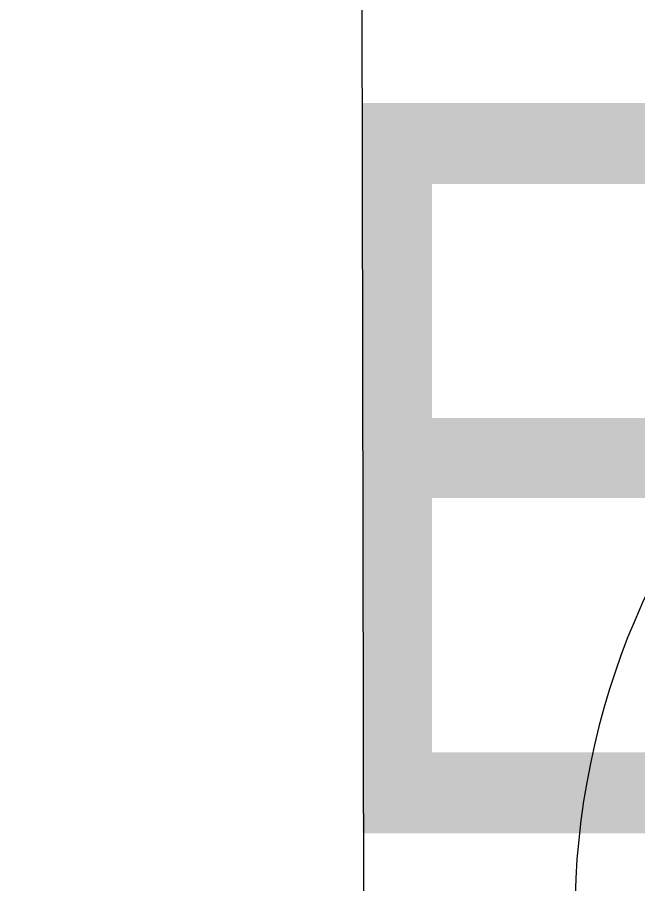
# Model space of a CAD drawing. Header units: millimetres. Extents: x -2143172 to 5255, y -610845 to 279739.
# Drawn here: x -1140279.8 to -1140109.9, y -592978.1 to -592740.8 of the extents above; entities that cross this region are included whole.
import ezdxf

# ---------------------------------------------------------------- set-up
doc = ezdxf.new("R2010")
doc.units = ezdxf.units.MM
doc.header["$LTSCALE"] = 30
doc.layers.get('0').update_dxf_attribs({"lineweight": 5})
doc.layers.add('72_EGR_BASE_TEXT', color=7, linetype='Continuous', lineweight=5)
doc.layers.add('LOADING', color=163, linetype='Continuous', lineweight=5)
doc.styles.add('X3G_ENTITY_258862', font='swisscl.ttf', dxfattribs={"height": 200})

# ---------------------------------------------------------------- blocks, each defined once
blk = doc.blocks.new('HF10037-P')
blk.add_circle((0.21605, -0.1014), 0.21)
blk = doc.blocks.new('workstation')
at = {"layer": 'LOADING'}
blk.add_line((2854.35, -994.87, 0), (2854.249, -1055.87, 0), dxfattribs=at)

msp = doc.modelspace()

# ---------------------------------------------------------------- block references
at = {"layer": 'LOADING', "rotation": 180}
for name, p, xscale, yscale, zscale in [('workstation', (-1168727.89, -603252.22, 0.1), -10, 10, 10), ('HF10037-P', (-1140133.14, -593088.94, 0.1), -1000, 1000, 1000)]:
    msp.add_blockref(name, p, dxfattribs=dict(at, xscale=xscale, yscale=yscale, zscale=zscale))

# ---------------------------------------------------------------- texts
at = {"layer": '72_EGR_BASE_TEXT', "insert": (-1139148.47, -592430.89, 0.1), "char_height": 200, "width": 3493.2205, "attachment_point": 2, "style": 'X3G_ENTITY_258862'}
msp.add_mtext('PULMONARY CONSULTATION / EXAMINATION ROOM', dxfattribs=at)

doc.saveas('drawing.dxf')
